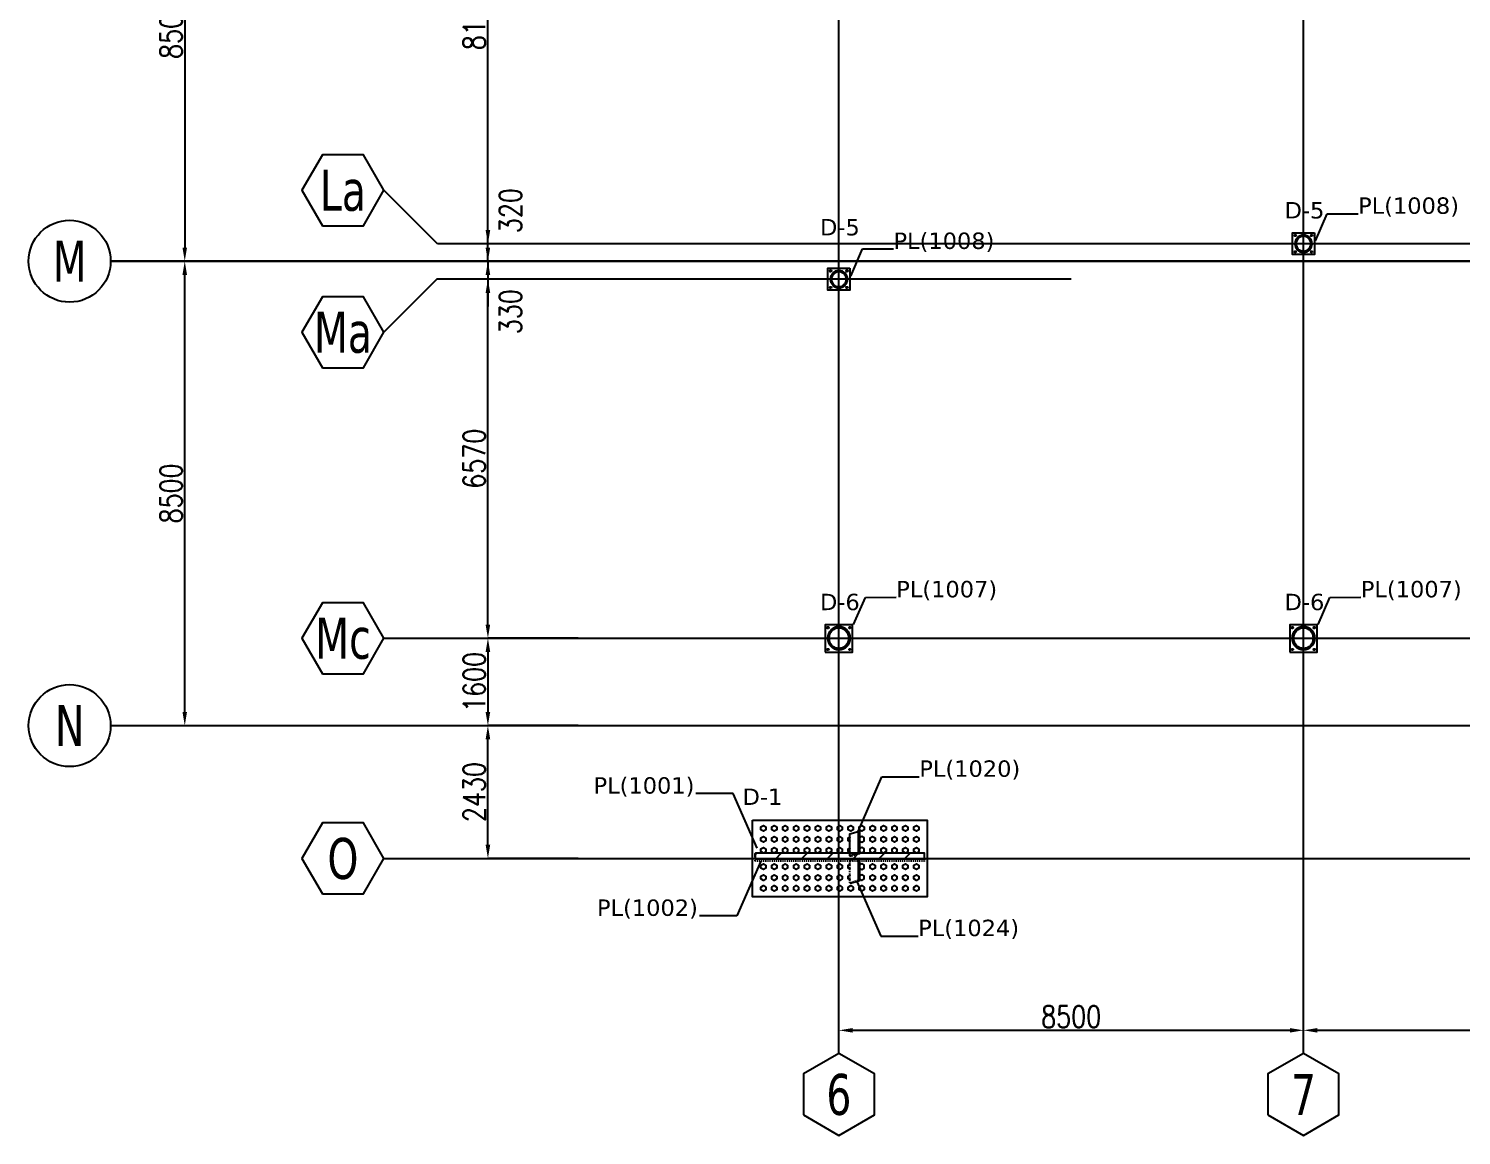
# Model space of a CAD drawing. Header units: metres. Extents: x -5444 to 112500, y -2287 to 89414.
# Drawn here: x -2147 to 24065, y 47951 to 68205 of the extents above; entities that cross this region are included whole.
import ezdxf
from ezdxf.enums import TextEntityAlignment as Align

# ---------------------------------------------------------------- set-up
doc = ezdxf.new("R2010")
doc.units = ezdxf.units.M
doc.header["$LTSCALE"] = 10
doc.linetypes.add('DXK_LINE_DOT2', pattern=[3.9198, 1.9599, -1.9599])
for name, color, linetype in [('COTAS', 8, 'Continuous'), ('HCB-EJES', 1, 'Continuous'), ('HCB-PLATINAS', 5, 'Continuous'), ('HCB-ROTULOS', 2, 'Continuous'), ('TEXTO GENERAL', 3, 'Continuous')]:
    doc.layers.add(name, color=color, linetype=linetype)
doc.layers.add('E_COLUMNAS-1', color=4, linetype='Continuous', lineweight=35)
doc.styles.add('CNI_COTAS', font='romans.shx', dxfattribs={"width": 0.8})
doc.styles.add('TEXTO GENERAL', font='verdana.ttf', dxfattribs={"height": 0.9})
doc.styles.add('verdana', font='verdana.ttf')
doc.dimstyles.new('1.3', dxfattribs={"dimscale": 0, "dimtxt": 25, "dimasz": 100, "dimexe": 4, "dimexo": 4, "dimgap": 9, "dimtad": 1, "dimdec": 0, "dimzin": 4, "dimdsep": 46, "dimtxsty": 'CNI_COTAS', "dimcen": 0, "dimclrd": 256, "dimclrt": 3, "dimadec": 0, "dimazin": 0, "dimtfac": 1, "dimtdec": 0, "dimtmove": 2, "dimatfit": 0, "dimfxl": 0.05, "dimtolj": 1, "dimtzin": 0, "dimarcsym": 0})
doc.dimstyles.new('1.5', dxfattribs={"dimscale": 0, "dimtxt": 400, "dimasz": 250, "dimexe": 4, "dimexo": 4, "dimgap": 50, "dimtad": 1, "dimdec": 0, "dimzin": 4, "dimdsep": 46, "dimtxsty": 'CNI_COTAS', "dimcen": 0, "dimclrd": 256, "dimclrt": 3, "dimadec": 0, "dimazin": 0, "dimtfac": 1, "dimtdec": 0, "dimtmove": 2, "dimatfit": 0, "dimfxl": 0.05, "dimtolj": 1, "dimtzin": 0, "dimarcsym": 0})

# ---------------------------------------------------------------- blocks, each defined once
blk = doc.blocks.new('EST_SCM_COLUMNA-METALICA-SECCION-CIRCULAR - EST_SCM_COLUMNA-TUBULAR-CIRCULAR_PTEØ_12__e_10_3mm-1355755-_0_00m_LOC COLUMNAS Y MUROS PISO 1')
at = {"layer": 'E_COLUMNAS-1'}
for radius, start, end in [(0.152, 0, 180), (0.152, 180, 0), (0.142, 0, 180), (0.142, 180, 0)]:
    blk.add_arc((0, 0), radius, start, end, dxfattribs=at)
blk = doc.blocks.new('EST_SCM_COLUMNA-METALICA-SECCION-CIRCULAR - EST_SCM_COLUMNA-TUBULAR-CIRCULAR_PTEØ_16__e_12_7mm-1354874-_0_00m_LOC COLUMNAS Y MUROS PISO 1')
at = {"layer": 'E_COLUMNAS-1'}
for radius, start, end in [(0.203, 360, 180), (0.203, 180, 360), (0.19, 0, 180), (0.19, 180, 0)]:
    blk.add_arc((0, 0), radius, start, end, dxfattribs=at)
blk = doc.blocks.new('*D257')
at = {"layer": 'COTAS', "color": 0, "lineweight": -2, "transparency": 16777216}
for p, q in [((7907, 55449), (6251, 55449)), ((7907, 53019), (6251, 53019))]:
    blk.add_line(p, q, dxfattribs=at)
at = {"layer": 'COTAS', "lineweight": -2, "transparency": 16777216}
blk.add_line((6255, 53269), (6255, 55199), dxfattribs=at)
at = {"layer": 'COTAS', "transparency": 16777216}
for points in [[(6213, 55199), (6297, 55199), (6255, 55449)], [(6213, 53269), (6297, 53269), (6255, 53019)]]:
    blk.add_solid(points, dxfattribs=at)
at = {"layer": 'Defpoints', "color": 0, "transparency": 16777216}
for p in [(6255, 55449), (7911, 55449), (7911, 53019)]:
    blk.add_point(p, dxfattribs=at)
at = {"layer": 'COTAS', "color": 3, "transparency": 16777216, "insert": (6005, 54234), "char_height": 400, "attachment_point": 5, "rotation": 90, "style": 'CNI_COTAS'}
blk.add_mtext('\\A1;2430', dxfattribs=at)
blk = doc.blocks.new('*D258')
at = {"layer": 'COTAS', "color": 0, "lineweight": -2, "transparency": 16777216}
for p, q in [((7907, 63619), (6251, 63619)), ((7907, 57049), (6251, 57049))]:
    blk.add_line(p, q, dxfattribs=at)
at = {"layer": 'COTAS', "lineweight": -2, "transparency": 16777216}
blk.add_line((6255, 57299), (6255, 63369), dxfattribs=at)
at = {"layer": 'COTAS', "transparency": 16777216}
for points in [[(6213, 63369), (6297, 63369), (6255, 63619)], [(6213, 57299), (6297, 57299), (6255, 57049)]]:
    blk.add_solid(points, dxfattribs=at)
at = {"layer": 'Defpoints', "color": 0, "transparency": 16777216}
for p in [(6255, 63619), (7911, 63619), (7911, 57049)]:
    blk.add_point(p, dxfattribs=at)
at = {"layer": 'COTAS', "color": 3, "transparency": 16777216, "insert": (6005, 60334), "char_height": 400, "attachment_point": 5, "rotation": 90, "style": 'CNI_COTAS'}
blk.add_mtext('\\A1;6570', dxfattribs=at)
blk = doc.blocks.new('*D259')
at = {"layer": 'COTAS', "color": 0, "lineweight": -2, "transparency": 16777216}
for p, q in [((7907, 72449), (6251, 72449)), ((7907, 64269), (6251, 64269))]:
    blk.add_line(p, q, dxfattribs=at)
at = {"layer": 'COTAS', "lineweight": -2, "transparency": 16777216}
blk.add_line((6255, 64519), (6255, 72199), dxfattribs=at)
at = {"layer": 'COTAS', "transparency": 16777216}
for points in [[(6213, 72199), (6297, 72199), (6255, 72449)], [(6213, 64519), (6297, 64519), (6255, 64269)]]:
    blk.add_solid(points, dxfattribs=at)
at = {"layer": 'Defpoints', "color": 0, "transparency": 16777216}
for p in [(6255, 72449), (7911, 72449), (7911, 64269)]:
    blk.add_point(p, dxfattribs=at)
at = {"layer": 'COTAS', "color": 3, "transparency": 16777216, "insert": (6005, 68359), "char_height": 400, "attachment_point": 5, "rotation": 90, "style": 'CNI_COTAS'}
blk.add_mtext('\\A1;8180', dxfattribs=at)
blk = doc.blocks.new('*D302')
at = {"layer": 'COTAS', "color": 0, "lineweight": -2, "transparency": 16777216}
for p, q in [((12677, 49455), (12677, 49877)), ((21177, 49455), (21177, 49877))]:
    blk.add_line(p, q, dxfattribs=at)
at = {"layer": 'COTAS', "lineweight": -2, "transparency": 16777216}
blk.add_line((12927, 49873), (20927, 49873), dxfattribs=at)
at = {"layer": 'COTAS', "transparency": 16777216}
for points in [[(12927, 49914), (12927, 49831), (12677, 49873)], [(20927, 49914), (20927, 49831), (21177, 49873)]]:
    blk.add_solid(points, dxfattribs=at)
at = {"layer": 'Defpoints', "color": 0, "transparency": 16777216}
for p in [(21177, 49873), (12677, 49451), (21177, 49451)]:
    blk.add_point(p, dxfattribs=at)
at = {"layer": 'COTAS', "color": 3, "transparency": 16777216, "insert": (16927, 50123), "char_height": 400, "attachment_point": 5, "style": 'CNI_COTAS'}
blk.add_mtext('\\A1;8500', dxfattribs=at)
blk = doc.blocks.new('*D303')
at = {"layer": 'COTAS', "color": 0, "lineweight": -2, "transparency": 16777216}
for p, q in [((21177, 49455), (21177, 49877)), ((29677, 49455), (29677, 49877))]:
    blk.add_line(p, q, dxfattribs=at)
at = {"layer": 'COTAS', "lineweight": -2, "transparency": 16777216}
blk.add_line((21427, 49873), (29427, 49873), dxfattribs=at)
at = {"layer": 'COTAS', "transparency": 16777216}
for points in [[(21427, 49914), (21427, 49831), (21177, 49873)], [(29427, 49914), (29427, 49831), (29677, 49873)]]:
    blk.add_solid(points, dxfattribs=at)
at = {"layer": 'Defpoints', "color": 0, "transparency": 16777216}
for p in [(29677, 49873), (21177, 49451), (29677, 49451)]:
    blk.add_point(p, dxfattribs=at)
at = {"layer": 'COTAS', "color": 3, "transparency": 16777216, "insert": (25427, 50123), "char_height": 400, "attachment_point": 5, "style": 'CNI_COTAS'}
blk.add_mtext('\\A1;8500', dxfattribs=at)
blk = doc.blocks.new('*D314')
at = {"layer": 'COTAS', "lineweight": -2, "transparency": 16777216}
for p, q in [((6255, 64199), (6255, 64449)), ((6255, 63949), (6255, 63619)), ((6255, 63369), (6255, 63119))]:
    blk.add_line(p, q, dxfattribs=at)
at = {"layer": 'COTAS', "color": 0, "lineweight": -2, "transparency": 16777216}
for p, q in [((7907, 63949), (6251, 63949)), ((7907, 63619), (6251, 63619))]:
    blk.add_line(p, q, dxfattribs=at)
at = {"layer": 'COTAS', "transparency": 16777216}
for points in [[(6213, 64199), (6297, 64199), (6255, 63949)], [(6213, 63369), (6297, 63369), (6255, 63619)]]:
    blk.add_solid(points, dxfattribs=at)
at = {"layer": 'Defpoints', "color": 0, "transparency": 16777216}
for p in [(7911, 63949), (6255, 63619), (7911, 63619)]:
    blk.add_point(p, dxfattribs=at)
at = {"layer": 'COTAS', "color": 3, "transparency": 16777216, "insert": (6669, 63024), "char_height": 400, "attachment_point": 5, "rotation": 90, "style": 'CNI_COTAS'}
blk.add_mtext('\\A1;330', dxfattribs=at)
blk = doc.blocks.new('*D315')
at = {"layer": 'COTAS', "lineweight": -2, "transparency": 16777216}
for p, q in [((6255, 64519), (6255, 64769)), ((6255, 63949), (6255, 64269)), ((6255, 63699), (6255, 63449))]:
    blk.add_line(p, q, dxfattribs=at)
at = {"layer": 'COTAS', "color": 0, "lineweight": -2, "transparency": 16777216}
for p, q in [((7907, 64269), (6251, 64269)), ((7907, 63949), (6251, 63949))]:
    blk.add_line(p, q, dxfattribs=at)
at = {"layer": 'COTAS', "transparency": 16777216}
for points in [[(6213, 64519), (6297, 64519), (6255, 64269)], [(6213, 63699), (6297, 63699), (6255, 63949)]]:
    blk.add_solid(points, dxfattribs=at)
at = {"layer": 'Defpoints', "color": 0, "transparency": 16777216}
for p in [(6255, 64269), (7911, 64269), (7911, 63949)]:
    blk.add_point(p, dxfattribs=at)
at = {"layer": 'COTAS', "color": 3, "transparency": 16777216, "insert": (6669, 64874), "char_height": 400, "attachment_point": 5, "rotation": 90, "style": 'CNI_COTAS'}
blk.add_mtext('\\A1;320', dxfattribs=at)
blk = doc.blocks.new('*D322')
at = {"layer": 'COTAS', "color": 0, "lineweight": -2, "transparency": 16777216}
for p, q in [((7907, 57049), (6251, 57049)), ((7907, 55449), (6251, 55449))]:
    blk.add_line(p, q, dxfattribs=at)
at = {"layer": 'COTAS', "lineweight": -2, "transparency": 16777216}
blk.add_line((6255, 56799), (6255, 55699), dxfattribs=at)
at = {"layer": 'COTAS', "transparency": 16777216}
for points in [[(6213, 56799), (6297, 56799), (6255, 57049)], [(6213, 55699), (6297, 55699), (6255, 55449)]]:
    blk.add_solid(points, dxfattribs=at)
at = {"layer": 'Defpoints', "color": 0, "transparency": 16777216}
for p in [(7911, 57049), (6255, 55449), (7911, 55449)]:
    blk.add_point(p, dxfattribs=at)
at = {"layer": 'COTAS', "color": 3, "transparency": 16777216, "insert": (6005, 56249), "char_height": 400, "attachment_point": 5, "rotation": 90, "style": 'CNI_COTAS'}
blk.add_mtext('\\A1;1600', dxfattribs=at)
blk = doc.blocks.new('*D327')
at = {"layer": 'COTAS', "color": 0, "lineweight": -2, "transparency": 16777216}
for p, q in [((-643, 72449), (713, 72449)), ((-643, 63949), (713, 63949))]:
    blk.add_line(p, q, dxfattribs=at)
at = {"layer": 'COTAS', "lineweight": -2, "transparency": 16777216}
blk.add_line((709, 72199), (709, 64199), dxfattribs=at)
at = {"layer": 'COTAS', "transparency": 16777216}
for points in [[(667, 72199), (750, 72199), (709, 72449)], [(667, 64199), (750, 64199), (709, 63949)]]:
    blk.add_solid(points, dxfattribs=at)
at = {"layer": 'Defpoints', "color": 0, "transparency": 16777216}
for p in [(-647, 72449), (-647, 63949), (709, 63949)]:
    blk.add_point(p, dxfattribs=at)
at = {"layer": 'COTAS', "color": 3, "transparency": 16777216, "insert": (459, 68199), "char_height": 400, "attachment_point": 5, "rotation": 90, "style": 'CNI_COTAS'}
blk.add_mtext('\\A1;8500', dxfattribs=at)
blk = doc.blocks.new('*D328')
at = {"layer": 'COTAS', "color": 0, "lineweight": -2, "transparency": 16777216}
for p, q in [((-643, 63949), (713, 63949)), ((-643, 55449), (713, 55449))]:
    blk.add_line(p, q, dxfattribs=at)
at = {"layer": 'COTAS', "lineweight": -2, "transparency": 16777216}
blk.add_line((709, 55699), (709, 63699), dxfattribs=at)
at = {"layer": 'COTAS', "transparency": 16777216}
for points in [[(667, 63699), (750, 63699), (709, 63949)], [(667, 55699), (750, 55699), (709, 55449)]]:
    blk.add_solid(points, dxfattribs=at)
at = {"layer": 'Defpoints', "color": 0, "transparency": 16777216}
for p in [(-647, 63949), (709, 63949), (-647, 55449)]:
    blk.add_point(p, dxfattribs=at)
at = {"layer": 'COTAS', "color": 3, "transparency": 16777216, "insert": (459, 59699), "char_height": 400, "attachment_point": 5, "rotation": 90, "style": 'CNI_COTAS'}
blk.add_mtext('\\A1;8500', dxfattribs=at)

msp = doc.modelspace()

# ---------------------------------------------------------------- hatches: boundary and pattern name
at = {"linetype": 'Continuous'}
h = msp.add_hatch(dxfattribs=at)
h.set_pattern_fill('', scale=105, style=0, pattern_type=0)
h.set_pattern_definition([(45, (11150.7, 53112.36), (-235.73, 235.73), [])])
h.paths.add_polyline_path([(14244.1638, 53112.3594), (11150.6934, 53112.3594), (11144.1638, 53040.4345), (11144.1638, 53011.9836), (14244.1638, 53011.9836)])

# ---------------------------------------------------------------- linework, layer by layer
at = {"color": 2, "linetype": 'Continuous'}
for p, q in [((11144.1638, 53111.8218), (11150.6934, 53112.3594)), ((11144.1638, 53040.4345), (11144.1638, 53111.8218))]:
    msp.add_line(p, q, dxfattribs=at)
at = {"color": 7, "linetype": 'Continuous'}
for points in [[(21034.2983, 64405.2789), (21018.7099, 64405.2789), (21010.9156, 64418.7789), (21018.7099, 64432.2789), (21034.2983, 64432.2789), (21042.0925, 64418.7789)], [(21334.2983, 64405.2789), (21318.7099, 64405.2789), (21310.9156, 64418.7789), (21318.7099, 64432.2789), (21334.2983, 64432.2789), (21342.0925, 64418.7789)], [(21034.2983, 64105.2789), (21018.7099, 64105.2789), (21010.9156, 64118.7789), (21018.7099, 64132.2789), (21034.2983, 64132.2789), (21042.0925, 64118.7789)], [(21334.2983, 64105.2789), (21318.7099, 64105.2789), (21310.9156, 64118.7789), (21318.7099, 64132.2789), (21334.2983, 64132.2789), (21342.0925, 64118.7789)], [(12534.2983, 63755.2789), (12518.7099, 63755.2789), (12510.9156, 63768.7789), (12518.7099, 63782.2789), (12534.2983, 63782.2789), (12542.0925, 63768.7789)], [(12834.2983, 63755.2789), (12818.7099, 63755.2789), (12810.9156, 63768.7789), (12818.7099, 63782.2789), (12834.2983, 63782.2789), (12842.0925, 63768.7789)], [(12534.2983, 63455.2789), (12518.7099, 63455.2789), (12510.9156, 63468.7789), (12518.7099, 63482.2789), (12534.2983, 63482.2789), (12542.0925, 63468.7789)], [(12834.2983, 63455.2789), (12818.7099, 63455.2789), (12810.9156, 63468.7789), (12818.7099, 63482.2789), (12834.2983, 63482.2789), (12842.0925, 63468.7789)], [(12484.2983, 57227.2789), (12468.7099, 57227.2789), (12460.9156, 57240.7789), (12468.7099, 57254.2789), (12484.2983, 57254.2789), (12492.0925, 57240.7789)], [(12884.2983, 57227.2789), (12868.7099, 57227.2789), (12860.9156, 57240.7789), (12868.7099, 57254.2789), (12884.2983, 57254.2789), (12892.0925, 57240.7789)], [(20984.2983, 57227.2789), (20968.7099, 57227.2789), (20960.9156, 57240.7789), (20968.7099, 57254.2789), (20984.2983, 57254.2789), (20992.0925, 57240.7789)], [(21384.2983, 57227.2789), (21368.7099, 57227.2789), (21360.9156, 57240.7789), (21368.7099, 57254.2789), (21384.2983, 57254.2789), (21392.0925, 57240.7789)], [(12484.2983, 56827.2789), (12468.7099, 56827.2789), (12460.9156, 56840.7789), (12468.7099, 56854.2789), (12484.2983, 56854.2789), (12492.0925, 56840.7789)], [(12884.2983, 56827.2789), (12868.7099, 56827.2789), (12860.9156, 56840.7789), (12868.7099, 56854.2789), (12884.2983, 56854.2789), (12892.0925, 56840.7789)], [(20984.2983, 56827.2789), (20968.7099, 56827.2789), (20960.9156, 56840.7789), (20968.7099, 56854.2789), (20984.2983, 56854.2789), (20992.0925, 56840.7789)], [(21384.2983, 56827.2789), (21368.7099, 56827.2789), (21360.9156, 56840.7789), (21368.7099, 56854.2789), (21384.2983, 56854.2789), (21392.0925, 56840.7789)], [(11339.1638, 53594.7596), (11339.1638, 53542.7981), (11294.1638, 53516.8173), (11249.1638, 53542.7981), (11249.1638, 53594.7596), (11294.1638, 53620.7404)], [(11539.1638, 53594.7596), (11539.1638, 53542.7981), (11494.1638, 53516.8173), (11449.1638, 53542.7981), (11449.1638, 53594.7596), (11494.1638, 53620.7404)], [(11739.1638, 53594.7596), (11739.1638, 53542.7981), (11694.1638, 53516.8173), (11649.1638, 53542.7981), (11649.1638, 53594.7596), (11694.1638, 53620.7404)], [(11939.1638, 53594.7596), (11939.1638, 53542.7981), (11894.1638, 53516.8173), (11849.1638, 53542.7981), (11849.1638, 53594.7596), (11894.1638, 53620.7404)], [(12139.1638, 53594.7596), (12139.1638, 53542.7981), (12094.1638, 53516.8173), (12049.1638, 53542.7981), (12049.1638, 53594.7596), (12094.1638, 53620.7404)], [(12339.1638, 53594.7596), (12339.1638, 53542.7981), (12294.1638, 53516.8173), (12249.1638, 53542.7981), (12249.1638, 53594.7596), (12294.1638, 53620.7404)], [(12539.1638, 53594.7596), (12539.1638, 53542.7981), (12494.1638, 53516.8173), (12449.1638, 53542.7981), (12449.1638, 53594.7596), (12494.1638, 53620.7404)], [(12739.1638, 53594.7596), (12739.1638, 53542.7981), (12694.1638, 53516.8173), (12649.1638, 53542.7981), (12649.1638, 53594.7596), (12694.1638, 53620.7404)], [(12939.1638, 53594.7596), (12939.1638, 53542.7981), (12894.1638, 53516.8173), (12849.1638, 53542.7981), (12849.1638, 53594.7596), (12894.1638, 53620.7404)], [(13139.1638, 53594.7596), (13139.1638, 53542.7981), (13094.1638, 53516.8173), (13049.1638, 53542.7981), (13049.1638, 53594.7596), (13094.1638, 53620.7404)], [(13339.1638, 53594.7596), (13339.1638, 53542.7981), (13294.1638, 53516.8173), (13249.1638, 53542.7981), (13249.1638, 53594.7596), (13294.1638, 53620.7404)], [(13539.1638, 53594.7596), (13539.1638, 53542.7981), (13494.1638, 53516.8173), (13449.1638, 53542.7981), (13449.1638, 53594.7596), (13494.1638, 53620.7404)], [(13739.1638, 53594.7596), (13739.1638, 53542.7981), (13694.1638, 53516.8173), (13649.1638, 53542.7981), (13649.1638, 53594.7596), (13694.1638, 53620.7404)], [(13939.1638, 53594.7596), (13939.1638, 53542.7981), (13894.1638, 53516.8173), (13849.1638, 53542.7981), (13849.1638, 53594.7596), (13894.1638, 53620.7404)], [(14139.1638, 53594.7596), (14139.1638, 53542.7981), (14094.1638, 53516.8173), (14049.1638, 53542.7981), (14049.1638, 53594.7596), (14094.1638, 53620.7404)], [(11339.1638, 53394.7596), (11339.1638, 53342.7981), (11294.1638, 53316.8173), (11249.1638, 53342.7981), (11249.1638, 53394.7596), (11294.1638, 53420.7404)], [(11339.1638, 53194.7596), (11339.1638, 53142.7981), (11294.1638, 53116.8173), (11249.1638, 53142.7981), (11249.1638, 53194.7596), (11294.1638, 53220.7404)], [(11539.1638, 53394.7596), (11539.1638, 53342.7981), (11494.1638, 53316.8173), (11449.1638, 53342.7981), (11449.1638, 53394.7596), (11494.1638, 53420.7404)], [(11539.1638, 53194.7596), (11539.1638, 53142.7981), (11494.1638, 53116.8173), (11449.1638, 53142.7981), (11449.1638, 53194.7596), (11494.1638, 53220.7404)], [(11739.1638, 53394.7596), (11739.1638, 53342.7981), (11694.1638, 53316.8173), (11649.1638, 53342.7981), (11649.1638, 53394.7596), (11694.1638, 53420.7404)], [(11739.1638, 53194.7596), (11739.1638, 53142.7981), (11694.1638, 53116.8173), (11649.1638, 53142.7981), (11649.1638, 53194.7596), (11694.1638, 53220.7404)], [(11939.1638, 53394.7596), (11939.1638, 53342.7981), (11894.1638, 53316.8173), (11849.1638, 53342.7981), (11849.1638, 53394.7596), (11894.1638, 53420.7404)], [(11939.1638, 53194.7596), (11939.1638, 53142.7981), (11894.1638, 53116.8173), (11849.1638, 53142.7981), (11849.1638, 53194.7596), (11894.1638, 53220.7404)], [(12139.1638, 53394.7596), (12139.1638, 53342.7981), (12094.1638, 53316.8173), (12049.1638, 53342.7981), (12049.1638, 53394.7596), (12094.1638, 53420.7404)], [(12139.1638, 53194.7596), (12139.1638, 53142.7981), (12094.1638, 53116.8173), (12049.1638, 53142.7981), (12049.1638, 53194.7596), (12094.1638, 53220.7404)], [(12339.1638, 53394.7596), (12339.1638, 53342.7981), (12294.1638, 53316.8173), (12249.1638, 53342.7981), (12249.1638, 53394.7596), (12294.1638, 53420.7404)], [(12339.1638, 53194.7596), (12339.1638, 53142.7981), (12294.1638, 53116.8173), (12249.1638, 53142.7981), (12249.1638, 53194.7596), (12294.1638, 53220.7404)], [(12539.1638, 53394.7596), (12539.1638, 53342.7981), (12494.1638, 53316.8173), (12449.1638, 53342.7981), (12449.1638, 53394.7596), (12494.1638, 53420.7404)], [(12539.1638, 53194.7596), (12539.1638, 53142.7981), (12494.1638, 53116.8173), (12449.1638, 53142.7981), (12449.1638, 53194.7596), (12494.1638, 53220.7404)], [(12739.1638, 53394.7596), (12739.1638, 53342.7981), (12694.1638, 53316.8173), (12649.1638, 53342.7981), (12649.1638, 53394.7596), (12694.1638, 53420.7404)], [(12739.1638, 53194.7596), (12739.1638, 53142.7981), (12694.1638, 53116.8173), (12649.1638, 53142.7981), (12649.1638, 53194.7596), (12694.1638, 53220.7404)], [(13339.1638, 53394.7596), (13339.1638, 53342.7981), (13294.1638, 53316.8173), (13249.1638, 53342.7981), (13249.1638, 53394.7596), (13294.1638, 53420.7404)], [(13339.1638, 53194.7596), (13339.1638, 53142.7981), (13294.1638, 53116.8173), (13249.1638, 53142.7981), (13249.1638, 53194.7596), (13294.1638, 53220.7404)], [(13539.1638, 53394.7596), (13539.1638, 53342.7981), (13494.1638, 53316.8173), (13449.1638, 53342.7981), (13449.1638, 53394.7596), (13494.1638, 53420.7404)], [(13539.1638, 53194.7596), (13539.1638, 53142.7981), (13494.1638, 53116.8173), (13449.1638, 53142.7981), (13449.1638, 53194.7596), (13494.1638, 53220.7404)], [(13739.1638, 53394.7596), (13739.1638, 53342.7981), (13694.1638, 53316.8173), (13649.1638, 53342.7981), (13649.1638, 53394.7596), (13694.1638, 53420.7404)], [(13739.1638, 53194.7596), (13739.1638, 53142.7981), (13694.1638, 53116.8173), (13649.1638, 53142.7981), (13649.1638, 53194.7596), (13694.1638, 53220.7404)], [(13939.1638, 53394.7596), (13939.1638, 53342.7981), (13894.1638, 53316.8173), (13849.1638, 53342.7981), (13849.1638, 53394.7596), (13894.1638, 53420.7404)], [(13939.1638, 53194.7596), (13939.1638, 53142.7981), (13894.1638, 53116.8173), (13849.1638, 53142.7981), (13849.1638, 53194.7596), (13894.1638, 53220.7404)], [(14139.1638, 53394.7596), (14139.1638, 53342.7981), (14094.1638, 53316.8173), (14049.1638, 53342.7981), (14049.1638, 53394.7596), (14094.1638, 53420.7404)], [(14139.1638, 53194.7596), (14139.1638, 53142.7981), (14094.1638, 53116.8173), (14049.1638, 53142.7981), (14049.1638, 53194.7596), (14094.1638, 53220.7404)], [(11339.1638, 52894.7596), (11339.1638, 52842.7981), (11294.1638, 52816.8173), (11249.1638, 52842.7981), (11249.1638, 52894.7596), (11294.1638, 52920.7404)], [(11339.1638, 52694.7596), (11339.1638, 52642.7981), (11294.1638, 52616.8173), (11249.1638, 52642.7981), (11249.1638, 52694.7596), (11294.1638, 52720.7404)], [(11539.1638, 52894.7596), (11539.1638, 52842.7981), (11494.1638, 52816.8173), (11449.1638, 52842.7981), (11449.1638, 52894.7596), (11494.1638, 52920.7404)], [(11539.1638, 52694.7596), (11539.1638, 52642.7981), (11494.1638, 52616.8173), (11449.1638, 52642.7981), (11449.1638, 52694.7596), (11494.1638, 52720.7404)], [(11739.1638, 52894.7596), (11739.1638, 52842.7981), (11694.1638, 52816.8173), (11649.1638, 52842.7981), (11649.1638, 52894.7596), (11694.1638, 52920.7404)], [(11739.1638, 52694.7596), (11739.1638, 52642.7981), (11694.1638, 52616.8173), (11649.1638, 52642.7981), (11649.1638, 52694.7596), (11694.1638, 52720.7404)], [(11939.1638, 52894.7596), (11939.1638, 52842.7981), (11894.1638, 52816.8173), (11849.1638, 52842.7981), (11849.1638, 52894.7596), (11894.1638, 52920.7404)], [(11939.1638, 52694.7596), (11939.1638, 52642.7981), (11894.1638, 52616.8173), (11849.1638, 52642.7981), (11849.1638, 52694.7596), (11894.1638, 52720.7404)], [(12139.1638, 52894.7596), (12139.1638, 52842.7981), (12094.1638, 52816.8173), (12049.1638, 52842.7981), (12049.1638, 52894.7596), (12094.1638, 52920.7404)], [(12139.1638, 52694.7596), (12139.1638, 52642.7981), (12094.1638, 52616.8173), (12049.1638, 52642.7981), (12049.1638, 52694.7596), (12094.1638, 52720.7404)], [(12339.1638, 52894.7596), (12339.1638, 52842.7981), (12294.1638, 52816.8173), (12249.1638, 52842.7981), (12249.1638, 52894.7596), (12294.1638, 52920.7404)], [(12339.1638, 52694.7596), (12339.1638, 52642.7981), (12294.1638, 52616.8173), (12249.1638, 52642.7981), (12249.1638, 52694.7596), (12294.1638, 52720.7404)], [(12539.1638, 52894.7596), (12539.1638, 52842.7981), (12494.1638, 52816.8173), (12449.1638, 52842.7981), (12449.1638, 52894.7596), (12494.1638, 52920.7404)], [(12539.1638, 52694.7596), (12539.1638, 52642.7981), (12494.1638, 52616.8173), (12449.1638, 52642.7981), (12449.1638, 52694.7596), (12494.1638, 52720.7404)], [(12739.1638, 52894.7596), (12739.1638, 52842.7981), (12694.1638, 52816.8173), (12649.1638, 52842.7981), (12649.1638, 52894.7596), (12694.1638, 52920.7404)], [(12739.1638, 52694.7596), (12739.1638, 52642.7981), (12694.1638, 52616.8173), (12649.1638, 52642.7981), (12649.1638, 52694.7596), (12694.1638, 52720.7404)], [(13339.1638, 52894.7596), (13339.1638, 52842.7981), (13294.1638, 52816.8173), (13249.1638, 52842.7981), (13249.1638, 52894.7596), (13294.1638, 52920.7404)], [(13339.1638, 52694.7596), (13339.1638, 52642.7981), (13294.1638, 52616.8173), (13249.1638, 52642.7981), (13249.1638, 52694.7596), (13294.1638, 52720.7404)], [(13539.1638, 52894.7596), (13539.1638, 52842.7981), (13494.1638, 52816.8173), (13449.1638, 52842.7981), (13449.1638, 52894.7596), (13494.1638, 52920.7404)], [(13539.1638, 52694.7596), (13539.1638, 52642.7981), (13494.1638, 52616.8173), (13449.1638, 52642.7981), (13449.1638, 52694.7596), (13494.1638, 52720.7404)], [(13739.1638, 52894.7596), (13739.1638, 52842.7981), (13694.1638, 52816.8173), (13649.1638, 52842.7981), (13649.1638, 52894.7596), (13694.1638, 52920.7404)], [(13739.1638, 52694.7596), (13739.1638, 52642.7981), (13694.1638, 52616.8173), (13649.1638, 52642.7981), (13649.1638, 52694.7596), (13694.1638, 52720.7404)], [(13939.1638, 52894.7596), (13939.1638, 52842.7981), (13894.1638, 52816.8173), (13849.1638, 52842.7981), (13849.1638, 52894.7596), (13894.1638, 52920.7404)], [(13939.1638, 52694.7596), (13939.1638, 52642.7981), (13894.1638, 52616.8173), (13849.1638, 52642.7981), (13849.1638, 52694.7596), (13894.1638, 52720.7404)], [(14139.1638, 52894.7596), (14139.1638, 52842.7981), (14094.1638, 52816.8173), (14049.1638, 52842.7981), (14049.1638, 52894.7596), (14094.1638, 52920.7404)], [(14139.1638, 52694.7596), (14139.1638, 52642.7981), (14094.1638, 52616.8173), (14049.1638, 52642.7981), (14049.1638, 52694.7596), (14094.1638, 52720.7404)], [(11339.1638, 52494.7596), (11339.1638, 52442.7981), (11294.1638, 52416.8173), (11249.1638, 52442.7981), (11249.1638, 52494.7596), (11294.1638, 52520.7404)], [(11539.1638, 52494.7596), (11539.1638, 52442.7981), (11494.1638, 52416.8173), (11449.1638, 52442.7981), (11449.1638, 52494.7596), (11494.1638, 52520.7404)], [(11739.1638, 52494.7596), (11739.1638, 52442.7981), (11694.1638, 52416.8173), (11649.1638, 52442.7981), (11649.1638, 52494.7596), (11694.1638, 52520.7404)], [(11939.1638, 52494.7596), (11939.1638, 52442.7981), (11894.1638, 52416.8173), (11849.1638, 52442.7981), (11849.1638, 52494.7596), (11894.1638, 52520.7404)], [(12139.1638, 52494.7596), (12139.1638, 52442.7981), (12094.1638, 52416.8173), (12049.1638, 52442.7981), (12049.1638, 52494.7596), (12094.1638, 52520.7404)], [(12339.1638, 52494.7596), (12339.1638, 52442.7981), (12294.1638, 52416.8173), (12249.1638, 52442.7981), (12249.1638, 52494.7596), (12294.1638, 52520.7404)], [(12539.1638, 52494.7596), (12539.1638, 52442.7981), (12494.1638, 52416.8173), (12449.1638, 52442.7981), (12449.1638, 52494.7596), (12494.1638, 52520.7404)], [(12739.1638, 52494.7596), (12739.1638, 52442.7981), (12694.1638, 52416.8173), (12649.1638, 52442.7981), (12649.1638, 52494.7596), (12694.1638, 52520.7404)], [(12939.1638, 52494.7596), (12939.1638, 52442.7981), (12894.1638, 52416.8173), (12849.1638, 52442.7981), (12849.1638, 52494.7596), (12894.1638, 52520.7404)], [(13139.1638, 52494.7596), (13139.1638, 52442.7981), (13094.1638, 52416.8173), (13049.1638, 52442.7981), (13049.1638, 52494.7596), (13094.1638, 52520.7404)], [(13339.1638, 52494.7596), (13339.1638, 52442.7981), (13294.1638, 52416.8173), (13249.1638, 52442.7981), (13249.1638, 52494.7596), (13294.1638, 52520.7404)], [(13539.1638, 52494.7596), (13539.1638, 52442.7981), (13494.1638, 52416.8173), (13449.1638, 52442.7981), (13449.1638, 52494.7596), (13494.1638, 52520.7404)], [(13739.1638, 52494.7596), (13739.1638, 52442.7981), (13694.1638, 52416.8173), (13649.1638, 52442.7981), (13649.1638, 52494.7596), (13694.1638, 52520.7404)], [(13939.1638, 52494.7596), (13939.1638, 52442.7981), (13894.1638, 52416.8173), (13849.1638, 52442.7981), (13849.1638, 52494.7596), (13894.1638, 52520.7404)], [(14139.1638, 52494.7596), (14139.1638, 52442.7981), (14094.1638, 52416.8173), (14049.1638, 52442.7981), (14049.1638, 52494.7596), (14094.1638, 52520.7404)]]:
    msp.add_lwpolyline(points, close=True, dxfattribs=at)
at = {"color": 2, "linetype": 'Continuous'}
for points in [[(13026.4023, 53111.0428), (12878.9059, 53066.9591), (12878.815, 53112.3594), (12878.1025, 53468.2225), (13026.4023, 53512.5463), (13026.4023, 53111.0428), (13059.8431, 53111.8855), (13059.8431, 53513.389), (13026.4023, 53512.5463)], [(12879.0068, 52569.331), (12909.6273, 52569.3398), (13059.9871, 52613.3975)]]:
    msp.add_lwpolyline(points, dxfattribs=at)
at = {"color": 7, "linetype": 'Continuous'}
for points in [[(12886.6976, 53321.128), (12849.1638, 53342.7981), (12849.1638, 53394.7596), (12886.6976, 53416.4298)], [(12886.6976, 53121.128), (12849.1638, 53142.7981), (12849.1638, 53194.7596), (12886.6976, 53216.4298)], [(13059.8431, 53336.6324), (13094.1638, 53316.8173), (13139.1638, 53342.7981), (13139.1638, 53394.7596), (13094.1638, 53420.7404), (13059.8431, 53400.9253)], [(13059.8431, 53136.6324), (13094.1638, 53116.8173), (13139.1638, 53142.7981), (13139.1638, 53194.7596), (13094.1638, 53220.7404), (13059.8431, 53200.9253)], [(12886.7382, 52821.1045), (12849.1638, 52842.7981), (12849.1638, 52894.7596), (12886.7111, 52916.4376)], [(12886.7951, 52621.0717), (12849.1638, 52642.7981), (12849.1638, 52694.7596), (12886.7679, 52716.4704)], [(13059.9236, 52836.5859), (13094.1638, 52816.8173), (13139.1638, 52842.7981), (13139.1638, 52894.7596), (13094.1638, 52920.7404), (13059.9053, 52900.9613)], [(13059.9805, 52636.5531), (13094.1638, 52616.8173), (13139.1638, 52642.7981), (13139.1638, 52694.7596), (13094.1638, 52720.7404), (13059.9622, 52700.9941)]]:
    msp.add_lwpolyline(points, dxfattribs=at)
at = {"color": 2, "linetype": 'Continuous'}
for points in [[(11144.1638, 53040.4345), (11144.1638, 53011.9836), (14244.1638, 53011.9836), (14244.1638, 53112.3594), (11150.6934, 53112.3594)], [(13059.8729, 53015.0735), (13026.4314, 53014.2393), (13026.5457, 52612.5622), (13059.9871, 52613.3975)]]:
    msp.add_lwpolyline(points, close=True, dxfattribs=at)
at = {"color": 7, "linetype": 'DXK_LINE_DOT2'}
for points in [[(14244.1638, 53011.9836), (14244.1638, 52968.9661), (13059.886, 52968.9661), (12878.1028, 52968.9661), (11144.1638, 52968.9661), (11144.1638, 53011.9836)], [(13026.5457, 52612.5622), (12879.0068, 52569.331), (12878.1015, 52969.5704), (12878.0986, 52970.8344), (13026.4314, 53014.2393)], [(12878.9059, 53066.9591), (12909.5272, 53066.9591), (13059.8431, 53111.8855)]]:
    msp.add_lwpolyline(points, dxfattribs=at)
at = {"layer": 'HCB-EJES'}
for p, q in [((12676.5041, 49450.5804), (12676.5041, 86959.0929)), ((21176.5041, 49450.5804), (21176.5041, 86959.0929)), ((5331.8227, 64268.7789), (4352.7846, 65247.817)), ((25075.6712, 64268.7789), (5331.8227, 64268.7789)), ((5321.8227, 63618.7789), (4352.7846, 62649.7408)), ((16926.5041, 63618.7789), (5321.8227, 63618.7789)), ((4352.7846, 57048.7789), (106000.2235, 57048.7789)), ((-647.2154, 55448.7789), (111000.2235, 55448.7789)), ((4352.7846, 53018.7789), (106000.2235, 53018.7789))]:
    msp.add_line(p, q, dxfattribs=at)
msp.add_lwpolyline([(111000.2235, 63948.7789), (-647.2154, 63948.7789), (99945.0788, 63948.7789)], dxfattribs=at)
at = {"layer": 'HCB-PLATINAS'}
for points in [[(21376.5041, 64468.7789), (21376.5041, 64068.7789), (20976.5041, 64068.7789), (20976.5041, 64468.7789)], [(12876.5041, 63818.7789), (12876.5041, 63418.7789), (12476.5041, 63418.7789), (12476.5041, 63818.7789)], [(12426.5041, 56790.7789), (12926.5041, 56790.7789), (12926.5041, 57290.7789), (12426.5041, 57290.7789)], [(20926.5041, 56790.7789), (21426.5041, 56790.7789), (21426.5041, 57290.7789), (20926.5041, 57290.7789)], [(11094.1638, 53718.7789), (14294.1638, 53718.7789), (14294.1645, 52318.7788), (11094.1638, 52318.7788)]]:
    msp.add_lwpolyline(points, close=True, dxfattribs=at)
at = {"layer": 'HCB-ROTULOS'}
for points in [[(3227.7846, 64598.2979), (3977.7846, 64598.2979), (4352.7846, 65247.817), (3977.7846, 65897.336), (3227.7846, 65897.336), (2852.7846, 65247.817)], [(3227.7846, 62000.2217), (3977.7846, 62000.2217), (4352.7846, 62649.7408), (3977.7846, 63299.2598), (3227.7846, 63299.2598), (2852.7846, 62649.7408)], [(3227.7846, 56399.2598), (3977.7846, 56399.2598), (4352.7846, 57048.7789), (3977.7846, 57698.2979), (3227.7846, 57698.2979), (2852.7846, 57048.7789)], [(3227.7846, 52369.2598), (3977.7846, 52369.2598), (4352.7846, 53018.7789), (3977.7846, 53668.2979), (3227.7846, 53668.2979), (2852.7846, 53018.7789)], [(12026.985, 48325.5804), (12676.5041, 47950.5804), (13326.0231, 48325.5804), (13326.0231, 49075.5804), (12676.5041, 49450.5804), (12026.985, 49075.5804)], [(20526.985, 48325.5804), (21176.5041, 47950.5804), (21826.0231, 48325.5804), (21826.0231, 49075.5804), (21176.5041, 49450.5804), (20526.985, 49075.5804)]]:
    msp.add_lwpolyline(points, close=True, dxfattribs=at)
for centre in [(-1397.2154, 63948.7789), (-1397.2154, 55448.7789)]:
    msp.add_circle(centre, 750, dxfattribs=at)

# ---------------------------------------------------------------- block references
at = {"layer": 'E_COLUMNAS-1', "xscale": 1000, "yscale": 1000, "zscale": 1000, "rotation": 89.9999999999999}
for name, p in [('EST_SCM_COLUMNA-METALICA-SECCION-CIRCULAR - EST_SCM_COLUMNA-TUBULAR-CIRCULAR_PTEØ_12__e_10_3mm-1355755-_0_00m_LOC COLUMNAS Y MUROS PISO 1', (21176.5041, 64268.7789)), ('EST_SCM_COLUMNA-METALICA-SECCION-CIRCULAR - EST_SCM_COLUMNA-TUBULAR-CIRCULAR_PTEØ_12__e_10_3mm-1355755-_0_00m_LOC COLUMNAS Y MUROS PISO 1', (12676.5041, 63618.7789)), ('EST_SCM_COLUMNA-METALICA-SECCION-CIRCULAR - EST_SCM_COLUMNA-TUBULAR-CIRCULAR_PTEØ_16__e_12_7mm-1354874-_0_00m_LOC COLUMNAS Y MUROS PISO 1', (12676.5041, 57050.2944)), ('EST_SCM_COLUMNA-METALICA-SECCION-CIRCULAR - EST_SCM_COLUMNA-TUBULAR-CIRCULAR_PTEØ_16__e_12_7mm-1354874-_0_00m_LOC COLUMNAS Y MUROS PISO 1', (21176.5041, 57050.2944))]:
    msp.add_blockref(name, p, dxfattribs=at)

# ---------------------------------------------------------------- texts
at = {"layer": 'HCB-ROTULOS', "color": 4, "style": 'verdana', "width": 0.7}
for s, p in [('La', (3602.7846, 65247.817)), ('M', (-1397.2154, 63948.7789)), ('Ma', (3602.7846, 62649.7408)), ('Mc', (3602.7846, 57048.7789)), ('N', (-1397.2154, 55448.7789)), ('O', (3602.7846, 53018.7789)), ('6', (12676.5041, 48700.5804)), ('7', (21176.5041, 48700.5804))]:
    msp.add_text(s, height=750, dxfattribs=at).set_placement(p, align=Align.MIDDLE_CENTER)
at = {"layer": 'TEXTO GENERAL', "color": 3, "style": 'TEXTO GENERAL'}
for s, p in [('D-5', (21194.9212, 64881.4403)), ('D-5', (12694.9212, 64571.1206)), ('D-6', (12694.1644, 57712.2057)), ('D-6', (21194.1644, 57712.2057)), ('D-1', (11277.9786, 54147.7192))]:
    msp.add_text(s, height=300, dxfattribs=at).set_placement(p, align=Align.MIDDLE_CENTER)
for s, p in [('PL(1008)', (22175.5861, 64816.2635)), ('PL(1008)', (13675.5861, 64172.9681)), ('PL(1007)', (13725.5864, 57797.3205)), ('PL(1007)', (22225.5864, 57797.3205)), ('PL(1020)', (14148.1923, 54512.7146)), ('PL(1001)', (8187.5531, 54205.024)), ('PL(1002)', (8250.6469, 51967.4974)), ('PL(1024)', (14127.1346, 51596.8993))]:
    msp.add_text(s, height=300, dxfattribs=at).set_placement(p)

# ---------------------------------------------------------------- dimensions: what is measured, and where the dimension line sits
at = {"layer": 'COTAS'}
for base, p1, p2, angle, picture, middle in [((708.5954, 63948.7789), (-647.2154, 72448.7789), (-647.2154, 63948.7789), 90, '*D327', (458.5954, 68198.7789)), ((6255.018, 72448.7789), (7911.1258, 64268.7789), (7911.1258, 72448.7789), 270, '*D259', (6005.018, 68358.7789)), ((708.5954, 63948.7789), (-647.2154, 55448.7789), (-647.2154, 63948.7789), 270, '*D328', (458.5954, 59698.7789)), ((6255.018, 63618.7789), (7911.1258, 57048.7789), (7911.1258, 63618.7789), 270, '*D258', (6005.018, 60333.7789)), ((6255.018, 55448.7789), (7911.1258, 57048.7789), (7911.1258, 55448.7789), 90, '*D322', (6005.018, 56248.7789)), ((6255.018, 55448.7789), (7911.1258, 53018.7789), (7911.1258, 55448.7789), 270, '*D257', (6005.018, 54233.7789))]:
    dim = msp.add_linear_dim(base=base, p1=p1, p2=p2, angle=angle, dimstyle='1.5', override={"dimscale": 1}, dxfattribs=at)
    dim.commit()
    dim.dimension.update_dxf_attribs({"geometry": picture, "text_midpoint": middle})
for base, p2, angle, picture, middle in [((6255.018, 64268.7789), (7911.1258, 64268.7789), 270, '*D315', (6668.9133, 64873.5472)), ((6255.018, 63618.7789), (7911.1258, 63618.7789), 90, '*D314', (6668.9133, 63024.0106))]:
    dim = msp.add_linear_dim(base=base, p1=(7911.1258, 63948.7789), p2=p2, angle=angle, dimstyle='1.5', override={"dimscale": 1}, dxfattribs=at)
    dim.commit()
    dim.dimension.update_dxf_attribs({"geometry": picture, "text_midpoint": middle, "dimtype": 160})
for base, p1, p2, picture, middle in [((21176.5041, 49872.6717), (12676.5041, 49450.5804), (21176.5041, 49450.5804), '*D302', (16926.5041, 50122.6717)), ((29676.5041, 49872.6717), (21176.5041, 49450.5804), (29676.5041, 49450.5804), '*D303', (25426.5041, 50122.6717))]:
    dim = msp.add_linear_dim(base=base, p1=p1, p2=p2, dimstyle='1.5', override={"dimscale": 1}, dxfattribs=at)
    dim.commit()
    dim.dimension.update_dxf_attribs({"geometry": picture, "text_midpoint": middle})

# ---------------------------------------------------------------- leaders
for points in [[(21394.1641, 64321.0112), (21610.5489, 64815.8674), (22175.5861, 64816.2635)], [(12894.1641, 63677.7157), (13110.5489, 64172.5719), (13675.5861, 64172.9681)], [(12944.1644, 57302.0682), (13160.5491, 57796.9244), (13725.5864, 57797.3205)], [(21444.1644, 57302.0682), (21660.5491, 57796.9244), (22225.5864, 57797.3205)], [(13026.4023, 53512.5463), (13465.1264, 54512.7146), (14148.1923, 54512.7146)], [(11180.2988, 53203.5553), (10742.7351, 54204.2317), (10059.6697, 54205.024)], [(11248.2655, 52968.9661), (10810.7018, 51968.2897), (10127.6364, 51967.4974)], [(13005.3011, 52597.0187), (13444.0688, 51596.8696), (14127.1346, 51596.8993)]]:
    msp.add_leader(points, dimstyle='1.3', override={"dimscale": 1}, dxfattribs=at)

doc.saveas('drawing.dxf')
